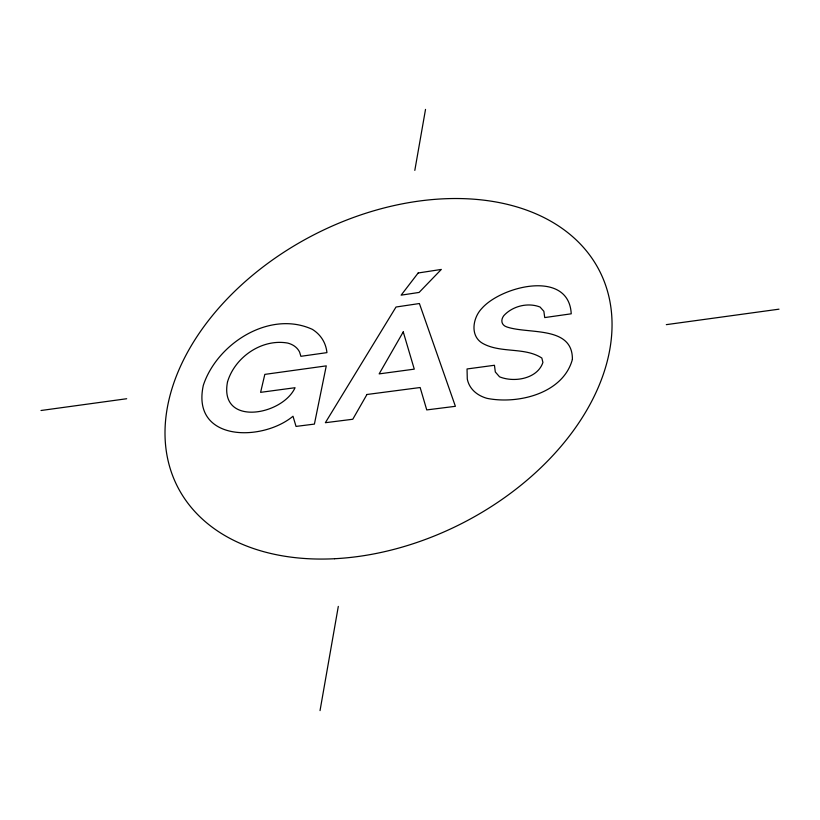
<?xml version="1.0" encoding="UTF-8"?>
<svg xmlns="http://www.w3.org/2000/svg" width="820" height="820" viewBox="0 0 820 820"><rect width="100%" height="100%" fill="white"/><g stroke="black" fill="none" stroke-linecap="round" stroke-linejoin="round"><path stroke-width="1.23" d="M320.036 710.602L338.311 606.4M414.817 170.375L425.518 109.398M41 410.502L126.68 398.735M666.311 324.648L779 309.171M227.488 381.997C218.909 426.81 282.305 415.648 295.056 387.716L260.606 392.349L264.819 374.391L326.268 365.874L314.409 424.094L296.04 426.41L292.996 416.242C261.939 442 191.019 441.703 203.319 385.338C217.034 343.467 269.77 309.837 312.348 329.353A68.204 44.915 -30.3 0 1 326.934 352.631L300.889 356.31L299.587 352.067A34.84 22.919 -30.1 0 0 287.779 343.088C261.877 338.404 234.786 357.182 227.488 381.997M572.391 359.396C563.166 393.59 517.912 404.516 487.049 398.356A44.987 31.652 -23.1 0 1 467.287 378.994L467.041 368.969L494.45 365.269L495.321 371.983L499.534 376.81C513.996 382.766 537.489 378.942 542.922 362.419L541.835 358.032C524.513 346.829 500.866 353.512 482.703 343.406C469.706 335.985 472.781 317.77 481.852 308.402C501.399 286.077 568.875 269.062 571.232 313.804L544.726 317.576L543.855 311.282L540.062 307.039C527.926 302.242 512.613 306.034 503.818 315.638A12.115 8.302 -22.6 0 0 506.473 326.821C528.07 334.519 572.811 325.345 572.391 359.396M366.95 394.492L352.774 419.256L325.356 422.71L396.019 307.018L419.399 303.533L455.397 406.31L426.748 409.918L420.147 387.522L366.95 394.492M403.245 331.895L379.147 373.889L414.274 369.143L403.245 331.895M418.159 272.988L401.144 295.149L419.102 292.433L441.314 269.431L418.159 272.988M334.539 558.727A236.97 162.175 -27.1 0 0 603.366 279.282A236.97 162.175 -27.1 0 0 227.693 298.367A236.97 162.175 -27.1 0 0 334.539 558.727"/></g></svg>
